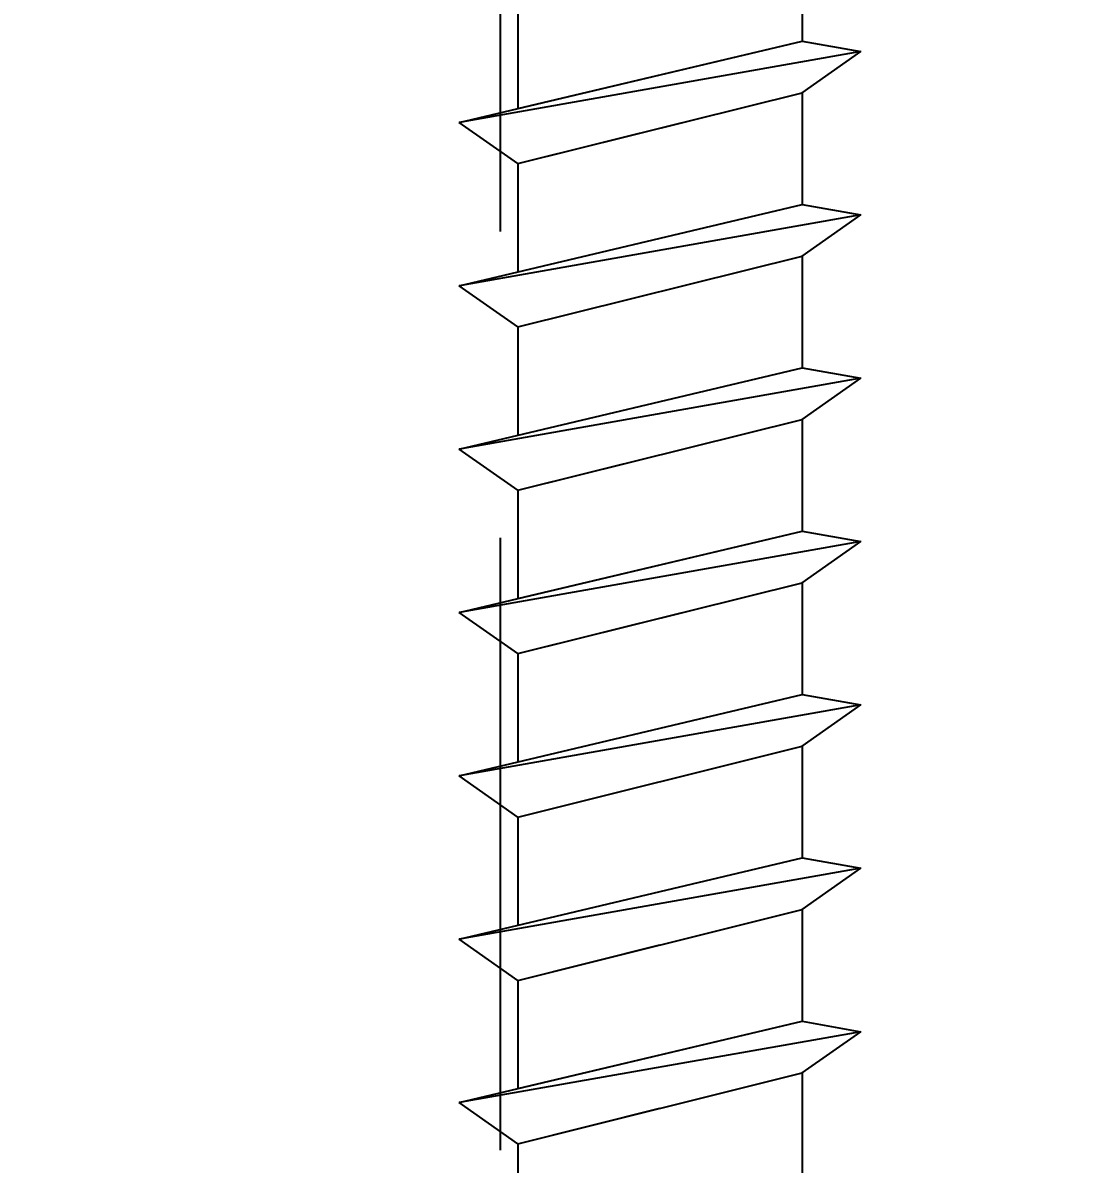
# Model space of a CAD drawing. Header units: inches. Extents: x -2661 to 42767, y -1222 to 9099.
# Drawn here: x -331.167 to -330.514, y 2742.054 to 2742.753 of the extents above; entities that cross this region are included whole.
import ezdxf
from ezdxf import colors
from ezdxf.entities.mleader import LeaderData, LeaderLine
from ezdxf.math import Vec2, Vec3

# ---------------------------------------------------------------- set-up
doc = ezdxf.new("R2010")
doc.units = ezdxf.units.IN
doc.header["$LTSCALE"] = 12
doc.header["$MEASUREMENT"] = 0
doc.layers.get('0').update_dxf_attribs({"linetype": 'CONTINUOUS'})
doc.layers.add('DESIGNER COMMENTS', color=221, linetype='CONTINUOUS', plot=False)
for name, color, linetype in [('S-ANNO-NOTE', 4, 'CONTINUOUS'), ('S-FASTENERS', 2, 'CONTINUOUS'), ('S-NOTE', 4, 'CONTINUOUS'), ('S-SIMPSON', 2, 'CONTINUOUS'), ('S-WOOD', 3, 'CONTINUOUS')]:
    doc.layers.add(name, color=color, linetype=linetype)
doc.styles.add('Arial', font='arial.ttf', dxfattribs={"width": 0.85})
doc.styles.add('ROMANS', font='romans.shx', dxfattribs={"width": 0.85})

# ---------------------------------------------------------------- blocks, each defined once
blk = doc.blocks.new('_DotBlank')
at = {"color": 0, "lineweight": -2}
blk.add_line((-0.5, 0), (-1, 0), dxfattribs=at)
blk.add_circle((0, 0), 0.5, dxfattribs=at)
blk = doc.blocks.new('*U1291')
at = {"layer": 'S-WOOD'}
h = blk.add_hatch(dxfattribs=at)
h.set_pattern_fill('ANSI33', color=1, scale=3, angle=45, style=0)
h.set_pattern_definition([(90, (0.25, -8.375), (-0.75, 1e-16), []), (90, (0.625, -8), (-0.75, 1e-16), [0.375, -0.1875])])
h.paths.add_polyline_path([(1.75, -11.875), (0, -11.875), (0, 0), (1.75, 0)])
blk = doc.blocks.new('SDS.25X6-f')
at = {"layer": 'S-SIMPSON', "color": 1}
for p, q in [((0.087, -3.08156), (0.087, -3.15)), ((0.087, -3.08156), (0.087, -3.15)), ((0.087, -3.08156), (0.087, -3.15)), ((0.087, -3.08156), (0.087, -3.15)), ((0.087, -3.08156), (0.087, -3.15)), ((0.087, -3.08156), (0.087, -3.15)), ((0.087, -3.08156), (0.087, -3.15)), ((0.087, -3.08156), (0.087, -3.15)), ((0.087, -3.08156), (0.087, -3.15)), ((0.087, -3.08156), (0.087, -3.15)), ((0.087, -3.08156), (0.087, -3.15)), ((0.087, -3.08156), (0.087, -3.15)), ((-0.087, -3.12493), (-0.087, -3.1912)), ((-0.087, -3.12493), (-0.087, -3.1912)), ((-0.087, -3.12493), (-0.087, -3.1912)), ((-0.087, -3.12493), (-0.087, -3.1912)), ((-0.087, -3.12493), (-0.087, -3.1912)), ((-0.087, -3.12493), (-0.087, -3.1912)), ((-0.087, -3.12493), (-0.087, -3.1912)), ((-0.087, -3.12493), (-0.087, -3.1912)), ((-0.087, -3.12493), (-0.087, -3.1912)), ((-0.087, -3.12493), (-0.087, -3.1912)), ((-0.087, -3.12493), (-0.087, -3.1912)), ((-0.087, -3.12493), (-0.087, -3.1912)), ((-0.087, -3.12493), (-0.087, -3.1912)), ((-0.087, -3.12493), (-0.087, -3.1912)), ((-0.123, -3.19972), (0.087, -3.15)), ((-0.123, -3.19972), (0.087, -3.15)), ((-0.123, -3.19972), (0.087, -3.15)), ((-0.123, -3.19972), (0.087, -3.15)), ((-0.123, -3.19972), (0.087, -3.15)), ((-0.123, -3.19972), (0.087, -3.15)), ((-0.123, -3.19972), (0.087, -3.15)), ((-0.123, -3.19972), (0.087, -3.15)), ((-0.087, -3.1912), (0.087, -3.15)), ((0.087, -3.15), (0.123, -3.15635)), ((0.087, -3.15), (0.123, -3.15635)), ((0.087, -3.15), (0.123, -3.15635)), ((0.087, -3.15), (0.123, -3.15635)), ((0.087, -3.15), (0.123, -3.15635)), ((0.087, -3.15), (0.123, -3.15635)), ((0.087, -3.15), (0.123, -3.15635)), ((0.087, -3.15), (0.123, -3.15635)), ((0.087, -3.15), (0.123, -3.15635)), ((0.123, -3.15635), (-0.123, -3.19972)), ((0.123, -3.15635), (-0.123, -3.19972)), ((0.123, -3.15635), (-0.123, -3.19972)), ((0.123, -3.15635), (-0.123, -3.19972)), ((0.123, -3.15635), (-0.123, -3.19972)), ((0.123, -3.15635), (-0.123, -3.19972)), ((0.123, -3.15635), (-0.123, -3.19972)), ((0.123, -3.15635), (-0.123, -3.19972)), ((0.123, -3.15635), (-0.123, -3.19972)), ((0.087, -3.18156), (0.123, -3.15635)), ((0.087, -3.18156), (0.123, -3.15635)), ((0.087, -3.18156), (0.123, -3.15635)), ((0.087, -3.18156), (0.123, -3.15635)), ((0.087, -3.18156), (0.123, -3.15635)), ((0.087, -3.18156), (0.123, -3.15635)), ((0.087, -3.18156), (0.123, -3.15635)), ((0.087, -3.18156), (0.123, -3.15635)), ((0.087, -3.18156), (0.123, -3.15635)), ((-0.087, -3.22493), (0.087, -3.18156)), ((-0.087, -3.22493), (0.087, -3.18156)), ((-0.087, -3.22493), (0.087, -3.18156)), ((-0.087, -3.22493), (0.087, -3.18156)), ((-0.087, -3.22493), (0.087, -3.18156)), ((-0.087, -3.22493), (0.087, -3.18156)), ((-0.087, -3.22493), (0.087, -3.18156)), ((-0.087, -3.22493), (0.087, -3.18156)), ((-0.087, -3.22493), (0.087, -3.18156)), ((0.087, -3.18156), (0.087, -3.25)), ((0.087, -3.18156), (0.087, -3.25)), ((0.087, -3.18156), (0.087, -3.25)), ((0.087, -3.18156), (0.087, -3.25)), ((0.087, -3.18156), (0.087, -3.25)), ((0.087, -3.18156), (0.087, -3.25)), ((0.087, -3.18156), (0.087, -3.25)), ((0.087, -3.18156), (0.087, -3.25)), ((0.087, -3.18156), (0.087, -3.25)), ((0.087, -3.18156), (0.087, -3.25)), ((0.087, -3.18156), (0.087, -3.25)), ((0.087, -3.18156), (0.087, -3.25)), ((0.087, -3.18156), (0.087, -3.25)), ((0.087, -3.18156), (0.087, -3.25)), ((0.087, -3.18156), (0.087, -3.25)), ((0.087, -3.18156), (0.087, -3.25)), ((0.087, -3.18156), (0.087, -3.25)), ((-0.087, -3.22493), (-0.123, -3.19972)), ((-0.087, -3.22493), (-0.123, -3.19972)), ((-0.087, -3.22493), (-0.123, -3.19972)), ((-0.087, -3.22493), (-0.123, -3.19972)), ((-0.087, -3.22493), (-0.123, -3.19972)), ((-0.087, -3.22493), (-0.123, -3.19972)), ((-0.087, -3.22493), (-0.123, -3.19972)), ((-0.087, -3.22493), (-0.123, -3.19972)), ((-0.087, -3.22493), (-0.123, -3.19972)), ((-0.087, -3.22493), (-0.123, -3.19972)), ((-0.087, -3.22493), (-0.123, -3.19972)), ((-0.087, -3.22493), (-0.123, -3.19972)), ((-0.087, -3.22493), (-0.123, -3.19972)), ((-0.087, -3.22493), (0.01301, -3.2)), ((-0.087, -3.22493), (0.01301, -3.2)), ((-0.087, -3.22493), (0.01301, -3.2)), ((-0.087, -3.22493), (0, -3.20324)), ((-0.087, -3.22493), (-0.087, -3.2912)), ((-0.087, -3.22493), (-0.087, -3.2912)), ((-0.087, -3.22493), (-0.087, -3.2912)), ((-0.087, -3.22493), (-0.087, -3.2912)), ((-0.087, -3.22493), (-0.087, -3.2912)), ((-0.087, -3.22493), (-0.087, -3.2912)), ((-0.087, -3.22493), (-0.087, -3.2912)), ((-0.087, -3.22493), (-0.087, -3.2912)), ((-0.087, -3.22493), (-0.087, -3.2912)), ((-0.087, -3.22493), (-0.087, -3.2912)), ((-0.087, -3.22493), (-0.087, -3.2912)), ((-0.087, -3.22493), (-0.087, -3.2912)), ((-0.087, -3.22493), (-0.087, -3.2912)), ((-0.087, -3.22493), (-0.087, -3.2912)), ((-0.087, -3.22493), (-0.087, -3.2912)), ((-0.087, -3.22493), (-0.087, -3.2912)), ((-0.123, -3.29972), (0.087, -3.25)), ((-0.123, -3.29972), (0.087, -3.25)), ((-0.123, -3.29972), (0.087, -3.25)), ((-0.123, -3.29972), (0.087, -3.25)), ((-0.123, -3.29972), (0.087, -3.25)), ((-0.123, -3.29972), (0.087, -3.25)), ((-0.123, -3.29972), (0.087, -3.25)), ((-0.123, -3.29972), (0.087, -3.25)), ((-0.123, -3.29972), (0.087, -3.25)), ((-0.123, -3.29972), (0.087, -3.25)), ((-0.123, -3.29972), (0.087, -3.25)), ((-0.123, -3.29972), (0.087, -3.25)), ((0.087, -3.25), (0.123, -3.25635)), ((0.087, -3.25), (0.123, -3.25635)), ((0.087, -3.25), (0.123, -3.25635)), ((0.087, -3.25), (0.123, -3.25635)), ((0.087, -3.25), (0.123, -3.25635)), ((0.087, -3.25), (0.123, -3.25635)), ((0.087, -3.25), (0.123, -3.25635)), ((0.087, -3.25), (0.123, -3.25635)), ((0.087, -3.25), (0.123, -3.25635)), ((0.087, -3.25), (0.123, -3.25635)), ((0.087, -3.25), (0.123, -3.25635)), ((0.087, -3.25), (0.123, -3.25635)), ((0.123, -3.25635), (-0.123, -3.29972)), ((0.123, -3.25635), (-0.123, -3.29972)), ((0.123, -3.25635), (-0.123, -3.29972)), ((0.123, -3.25635), (-0.123, -3.29972)), ((0.123, -3.25635), (-0.123, -3.29972)), ((0.123, -3.25635), (-0.123, -3.29972)), ((0.123, -3.25635), (-0.123, -3.29972)), ((0.123, -3.25635), (-0.123, -3.29972)), ((0.123, -3.25635), (-0.123, -3.29972)), ((0.123, -3.25635), (-0.123, -3.29972)), ((0.123, -3.25635), (-0.123, -3.29972)), ((0.123, -3.25635), (-0.123, -3.29972)), ((0.087, -3.28156), (0.123, -3.25635)), ((0.087, -3.28156), (0.123, -3.25635)), ((0.087, -3.28156), (0.123, -3.25635)), ((0.087, -3.28156), (0.123, -3.25635)), ((0.087, -3.28156), (0.123, -3.25635)), ((0.087, -3.28156), (0.123, -3.25635)), ((0.087, -3.28156), (0.123, -3.25635)), ((0.087, -3.28156), (0.123, -3.25635)), ((0.087, -3.28156), (0.123, -3.25635)), ((0.087, -3.28156), (0.123, -3.25635)), ((0.087, -3.28156), (0.123, -3.25635)), ((0.087, -3.28156), (0.123, -3.25635)), ((-0.087, -3.32493), (0.087, -3.28156)), ((-0.087, -3.32493), (0.087, -3.28156)), ((-0.087, -3.32493), (0.087, -3.28156)), ((-0.087, -3.32493), (0.087, -3.28156)), ((-0.087, -3.32493), (0.087, -3.28156)), ((-0.087, -3.32493), (0.087, -3.28156)), ((-0.087, -3.32493), (0.087, -3.28156)), ((-0.087, -3.32493), (0.087, -3.28156)), ((-0.087, -3.32493), (0.087, -3.28156)), ((-0.087, -3.32493), (0.087, -3.28156)), ((-0.087, -3.32493), (0.087, -3.28156)), ((-0.087, -3.32493), (0.087, -3.28156)), ((0.087, -3.28156), (0.087, -3.35)), ((0.087, -3.28156), (0.087, -3.35)), ((0.087, -3.28156), (0.087, -3.35)), ((0.087, -3.28156), (0.087, -3.35)), ((0.087, -3.28156), (0.087, -3.35)), ((0.087, -3.28156), (0.087, -3.35)), ((0.087, -3.28156), (0.087, -3.35)), ((0.087, -3.28156), (0.087, -3.35)), ((0.087, -3.28156), (0.087, -3.35)), ((0.087, -3.28156), (0.087, -3.35)), ((0.087, -3.28156), (0.087, -3.35)), ((0.087, -3.28156), (0.087, -3.35)), ((0.087, -3.28156), (0.087, -3.35)), ((0.087, -3.28156), (0.087, -3.35)), ((0.087, -3.28156), (0.087, -3.35)), ((0.087, -3.28156), (0.087, -3.35)), ((0.087, -3.28156), (0.087, -3.35)), ((-0.087, -3.32493), (-0.123, -3.29972)), ((-0.087, -3.32493), (-0.123, -3.29972)), ((-0.087, -3.32493), (-0.123, -3.29972)), ((-0.087, -3.32493), (-0.123, -3.29972)), ((-0.087, -3.32493), (-0.123, -3.29972)), ((-0.087, -3.32493), (-0.123, -3.29972)), ((-0.087, -3.32493), (-0.123, -3.29972)), ((-0.087, -3.32493), (-0.123, -3.29972)), ((-0.087, -3.32493), (-0.123, -3.29972)), ((-0.087, -3.32493), (-0.123, -3.29972)), ((-0.087, -3.32493), (-0.123, -3.29972)), ((-0.087, -3.32493), (-0.123, -3.29972)), ((-0.087, -3.32493), (-0.087, -3.3912)), ((-0.087, -3.32493), (-0.087, -3.3912)), ((-0.087, -3.32493), (-0.087, -3.3912)), ((-0.087, -3.32493), (-0.087, -3.3912)), ((-0.087, -3.32493), (-0.087, -3.3912)), ((-0.087, -3.32493), (-0.087, -3.3912)), ((-0.087, -3.32493), (-0.087, -3.3912)), ((-0.087, -3.32493), (-0.087, -3.3912)), ((-0.087, -3.32493), (-0.087, -3.3912)), ((-0.087, -3.32493), (-0.087, -3.3912)), ((-0.087, -3.32493), (-0.087, -3.3912)), ((-0.087, -3.32493), (-0.087, -3.3912)), ((-0.087, -3.32493), (-0.087, -3.3912)), ((-0.087, -3.32493), (-0.087, -3.3912)), ((-0.087, -3.32493), (-0.087, -3.3912)), ((-0.087, -3.32493), (-0.087, -3.3912)), ((-0.087, -3.32493), (-0.087, -3.3912)), ((-0.123, -3.39972), (0.087, -3.35)), ((-0.123, -3.39972), (0.087, -3.35)), ((-0.123, -3.39972), (0.087, -3.35)), ((-0.123, -3.39972), (0.087, -3.35)), ((-0.123, -3.39972), (0.087, -3.35)), ((-0.123, -3.39972), (0.087, -3.35)), ((-0.123, -3.39972), (0.087, -3.35)), ((-0.123, -3.39972), (0.087, -3.35)), ((-0.123, -3.39972), (0.087, -3.35)), ((-0.123, -3.39972), (0.087, -3.35)), ((-0.123, -3.39972), (0.087, -3.35)), ((-0.123, -3.39972), (0.087, -3.35)), ((-0.123, -3.39972), (0.087, -3.35)), ((-0.123, -3.39972), (0.087, -3.35)), ((-0.123, -3.39972), (0.087, -3.35)), ((0.087, -3.35), (0.123, -3.35635)), ((0.087, -3.35), (0.123, -3.35635)), ((0.087, -3.35), (0.123, -3.35635)), ((0.087, -3.35), (0.123, -3.35635)), ((0.087, -3.35), (0.123, -3.35635)), ((0.087, -3.35), (0.123, -3.35635)), ((0.087, -3.35), (0.123, -3.35635)), ((0.087, -3.35), (0.123, -3.35635)), ((0.087, -3.35), (0.123, -3.35635)), ((0.087, -3.35), (0.123, -3.35635)), ((0.087, -3.35), (0.123, -3.35635)), ((0.087, -3.35), (0.123, -3.35635)), ((0.087, -3.35), (0.123, -3.35635)), ((0.087, -3.35), (0.123, -3.35635)), ((0.087, -3.35), (0.123, -3.35635)), ((0.123, -3.35635), (-0.123, -3.39972)), ((0.123, -3.35635), (-0.123, -3.39972)), ((0.123, -3.35635), (-0.123, -3.39972)), ((0.123, -3.35635), (-0.123, -3.39972)), ((0.123, -3.35635), (-0.123, -3.39972)), ((0.123, -3.35635), (-0.123, -3.39972)), ((0.123, -3.35635), (-0.123, -3.39972)), ((0.123, -3.35635), (-0.123, -3.39972)), ((0.123, -3.35635), (-0.123, -3.39972)), ((0.123, -3.35635), (-0.123, -3.39972)), ((0.123, -3.35635), (-0.123, -3.39972)), ((0.123, -3.35635), (-0.123, -3.39972)), ((0.123, -3.35635), (-0.123, -3.39972)), ((0.123, -3.35635), (-0.123, -3.39972)), ((0.123, -3.35635), (-0.123, -3.39972)), ((0.087, -3.38156), (0.123, -3.35635)), ((0.087, -3.38156), (0.123, -3.35635)), ((0.087, -3.38156), (0.123, -3.35635)), ((0.087, -3.38156), (0.123, -3.35635)), ((0.087, -3.38156), (0.123, -3.35635)), ((0.087, -3.38156), (0.123, -3.35635)), ((0.087, -3.38156), (0.123, -3.35635)), ((0.087, -3.38156), (0.123, -3.35635)), ((0.087, -3.38156), (0.123, -3.35635)), ((0.087, -3.38156), (0.123, -3.35635)), ((0.087, -3.38156), (0.123, -3.35635)), ((0.087, -3.38156), (0.123, -3.35635)), ((0.087, -3.38156), (0.123, -3.35635)), ((0.087, -3.38156), (0.123, -3.35635)), ((0.087, -3.38156), (0.123, -3.35635)), ((-0.087, -3.42493), (0.087, -3.38156)), ((-0.087, -3.42493), (0.087, -3.38156)), ((-0.087, -3.42493), (0.087, -3.38156)), ((-0.087, -3.42493), (0.087, -3.38156)), ((-0.087, -3.42493), (0.087, -3.38156)), ((-0.087, -3.42493), (0.087, -3.38156)), ((-0.087, -3.42493), (0.087, -3.38156)), ((-0.087, -3.42493), (0.087, -3.38156)), ((-0.087, -3.42493), (0.087, -3.38156)), ((-0.087, -3.42493), (0.087, -3.38156)), ((-0.087, -3.42493), (0.087, -3.38156)), ((-0.087, -3.42493), (0.087, -3.38156)), ((-0.087, -3.42493), (0.087, -3.38156)), ((-0.087, -3.42493), (0.087, -3.38156)), ((-0.087, -3.42493), (0.087, -3.38156)), ((0.087, -3.38156), (0.087, -3.45)), ((0.087, -3.38156), (0.087, -3.45)), ((0.087, -3.38156), (0.087, -3.45)), ((0.087, -3.38156), (0.087, -3.45)), ((0.087, -3.38156), (0.087, -3.45)), ((0.087, -3.38156), (0.087, -3.45)), ((0.087, -3.38156), (0.087, -3.45)), ((0.087, -3.38156), (0.087, -3.45)), ((0.087, -3.38156), (0.087, -3.45)), ((0.087, -3.38156), (0.087, -3.45)), ((0.087, -3.38156), (0.087, -3.45)), ((0.087, -3.38156), (0.087, -3.45)), ((0.087, -3.38156), (0.087, -3.45)), ((0.087, -3.38156), (0.087, -3.45)), ((0.087, -3.38156), (0.087, -3.45)), ((0.087, -3.38156), (0.087, -3.45)), ((0.087, -3.38156), (0.087, -3.45)), ((0.087, -3.38156), (0.087, -3.45)), ((-0.087, -3.42493), (-0.123, -3.39972)), ((-0.087, -3.42493), (-0.123, -3.39972)), ((-0.087, -3.42493), (-0.123, -3.39972)), ((-0.087, -3.42493), (-0.123, -3.39972)), ((-0.087, -3.42493), (-0.123, -3.39972)), ((-0.087, -3.42493), (-0.123, -3.39972)), ((-0.087, -3.42493), (-0.123, -3.39972)), ((-0.087, -3.42493), (-0.123, -3.39972)), ((-0.087, -3.42493), (-0.123, -3.39972)), ((-0.087, -3.42493), (-0.123, -3.39972)), ((-0.087, -3.42493), (-0.123, -3.39972)), ((-0.087, -3.42493), (-0.123, -3.39972)), ((-0.087, -3.42493), (-0.123, -3.39972)), ((-0.087, -3.42493), (-0.123, -3.39972)), ((-0.087, -3.42493), (-0.123, -3.39972)), ((-0.087, -3.42493), (-0.123, -3.39972)), ((-0.087, -3.42493), (-0.123, -3.39972)), ((-0.087, -3.42493), (-0.123, -3.39972)), ((-0.087, -3.42493), (0, -3.40324)), ((-0.087, -3.42493), (0, -3.40324)), ((-0.087, -3.42493), (0, -3.40324)), ((-0.087, -3.42493), (-0.087, -3.4912)), ((-0.087, -3.42493), (-0.087, -3.4912)), ((-0.087, -3.42493), (-0.087, -3.4912)), ((-0.087, -3.42493), (-0.087, -3.4912)), ((-0.087, -3.42493), (-0.087, -3.4912)), ((-0.087, -3.42493), (-0.087, -3.4912)), ((-0.087, -3.42493), (-0.087, -3.4912)), ((-0.087, -3.42493), (-0.087, -3.4912)), ((-0.087, -3.42493), (-0.087, -3.4912)), ((-0.087, -3.42493), (-0.087, -3.4912)), ((-0.087, -3.42493), (-0.087, -3.4912)), ((-0.087, -3.42493), (-0.087, -3.4912)), ((-0.123, -3.49972), (0.087, -3.45)), ((-0.123, -3.49972), (0.087, -3.45)), ((-0.123, -3.49972), (0.087, -3.45)), ((-0.123, -3.49972), (0.087, -3.45)), ((-0.123, -3.49972), (0.087, -3.45)), ((-0.123, -3.49972), (0.087, -3.45)), ((-0.123, -3.49972), (0.087, -3.45)), ((-0.123, -3.49972), (0.087, -3.45)), ((-0.087, -3.4912), (0.087, -3.45)), ((0.087, -3.45), (0.123, -3.45635)), ((0.087, -3.45), (0.123, -3.45635)), ((0.087, -3.45), (0.123, -3.45635)), ((0.087, -3.45), (0.123, -3.45635)), ((0.087, -3.45), (0.123, -3.45635)), ((0.087, -3.45), (0.123, -3.45635)), ((0.087, -3.45), (0.123, -3.45635)), ((0.087, -3.45), (0.123, -3.45635)), ((0.087, -3.45), (0.123, -3.45635)), ((0.123, -3.45635), (-0.123, -3.49972)), ((0.123, -3.45635), (-0.123, -3.49972)), ((0.123, -3.45635), (-0.123, -3.49972)), ((0.123, -3.45635), (-0.123, -3.49972)), ((0.123, -3.45635), (-0.123, -3.49972)), ((0.123, -3.45635), (-0.123, -3.49972)), ((0.123, -3.45635), (-0.123, -3.49972)), ((0.123, -3.45635), (-0.123, -3.49972)), ((0.123, -3.45635), (-0.123, -3.49972)), ((0.087, -3.48156), (0.123, -3.45635)), ((0.087, -3.48156), (0.123, -3.45635)), ((0.087, -3.48156), (0.123, -3.45635)), ((0.087, -3.48156), (0.123, -3.45635)), ((0.087, -3.48156), (0.123, -3.45635)), ((0.087, -3.48156), (0.123, -3.45635)), ((0.087, -3.48156), (0.123, -3.45635)), ((0.087, -3.48156), (0.123, -3.45635)), ((0.087, -3.48156), (0.123, -3.45635)), ((-0.087, -3.52493), (0.087, -3.48156)), ((-0.087, -3.52493), (0.087, -3.48156)), ((-0.087, -3.52493), (0.087, -3.48156)), ((-0.087, -3.52493), (0.087, -3.48156)), ((-0.087, -3.52493), (0.087, -3.48156)), ((-0.087, -3.52493), (0.087, -3.48156)), ((-0.087, -3.52493), (0.087, -3.48156)), ((-0.087, -3.52493), (0.087, -3.48156)), ((-0.087, -3.52493), (0.087, -3.48156)), ((0.087, -3.48156), (0.087, -3.55)), ((0.087, -3.48156), (0.087, -3.55)), ((0.087, -3.48156), (0.087, -3.55)), ((0.087, -3.48156), (0.087, -3.55)), ((0.087, -3.48156), (0.087, -3.55)), ((0.087, -3.48156), (0.087, -3.55)), ((0.087, -3.48156), (0.087, -3.55)), ((0.087, -3.48156), (0.087, -3.55)), ((0.087, -3.48156), (0.087, -3.55)), ((0.087, -3.48156), (0.087, -3.55)), ((0.087, -3.48156), (0.087, -3.55)), ((0.087, -3.48156), (0.087, -3.55)), ((0.087, -3.48156), (0.087, -3.55)), ((-0.087, -3.52493), (-0.123, -3.49972)), ((-0.087, -3.52493), (-0.123, -3.49972)), ((-0.087, -3.52493), (-0.123, -3.49972)), ((-0.087, -3.52493), (-0.123, -3.49972)), ((-0.087, -3.52493), (-0.123, -3.49972)), ((-0.087, -3.52493), (-0.123, -3.49972)), ((-0.087, -3.52493), (-0.123, -3.49972)), ((-0.087, -3.52493), (-0.123, -3.49972)), ((-0.087, -3.52493), (-0.123, -3.49972)), ((-0.087, -3.52493), (-0.123, -3.49972)), ((-0.087, -3.52493), (-0.123, -3.49972)), ((-0.087, -3.52493), (-0.123, -3.49972)), ((-0.087, -3.52493), (-0.123, -3.49972)), ((-0.087, -3.52493), (0.01301, -3.5)), ((-0.087, -3.52493), (0.01301, -3.5)), ((-0.087, -3.52493), (0.01301, -3.5)), ((-0.087, -3.52493), (0, -3.50324)), ((-0.087, -3.52493), (-0.087, -3.5912)), ((-0.087, -3.52493), (-0.087, -3.5912)), ((-0.087, -3.52493), (-0.087, -3.5912)), ((-0.087, -3.52493), (-0.087, -3.5912)), ((-0.087, -3.52493), (-0.087, -3.5912)), ((-0.087, -3.52493), (-0.087, -3.5912)), ((-0.087, -3.52493), (-0.087, -3.5912)), ((-0.087, -3.52493), (-0.087, -3.5912)), ((-0.087, -3.52493), (-0.087, -3.5912)), ((-0.087, -3.52493), (-0.087, -3.5912)), ((-0.087, -3.52493), (-0.087, -3.5912)), ((-0.123, -3.59972), (0.087, -3.55)), ((-0.123, -3.59972), (0.087, -3.55)), ((-0.123, -3.59972), (0.087, -3.55)), ((-0.123, -3.59972), (0.087, -3.55)), ((-0.123, -3.59972), (0.087, -3.55)), ((-0.123, -3.59972), (0.087, -3.55)), ((-0.123, -3.59972), (0.087, -3.55)), ((-0.123, -3.59972), (0.087, -3.55)), ((-0.123, -3.59972), (0.087, -3.55)), ((0.123, -3.55635), (-0.123, -3.59972)), ((0.123, -3.55635), (-0.123, -3.59972)), ((0.123, -3.55635), (-0.123, -3.59972)), ((0.123, -3.55635), (-0.123, -3.59972)), ((0.123, -3.55635), (-0.123, -3.59972)), ((0.123, -3.55635), (-0.123, -3.59972)), ((0.123, -3.55635), (-0.123, -3.59972)), ((0.123, -3.55635), (-0.123, -3.59972)), ((0.123, -3.55635), (-0.123, -3.59972)), ((0.087, -3.55), (0.123, -3.55635)), ((0.087, -3.55), (0.123, -3.55635)), ((0.087, -3.55), (0.123, -3.55635)), ((0.087, -3.55), (0.123, -3.55635)), ((0.087, -3.55), (0.123, -3.55635)), ((0.087, -3.55), (0.123, -3.55635)), ((0.087, -3.55), (0.123, -3.55635)), ((0.087, -3.55), (0.123, -3.55635)), ((0.087, -3.55), (0.123, -3.55635)), ((0.087, -3.58156), (0.123, -3.55635)), ((0.087, -3.58156), (0.123, -3.55635)), ((0.087, -3.58156), (0.123, -3.55635)), ((0.087, -3.58156), (0.123, -3.55635)), ((0.087, -3.58156), (0.123, -3.55635)), ((0.087, -3.58156), (0.123, -3.55635)), ((0.087, -3.58156), (0.123, -3.55635)), ((0.087, -3.58156), (0.123, -3.55635)), ((0.087, -3.58156), (0.123, -3.55635)), ((-0.087, -3.62493), (0.087, -3.58156)), ((-0.087, -3.62493), (0.087, -3.58156)), ((-0.087, -3.62493), (0.087, -3.58156)), ((-0.087, -3.62493), (0.087, -3.58156)), ((-0.087, -3.62493), (0.087, -3.58156)), ((-0.087, -3.62493), (0.087, -3.58156)), ((-0.087, -3.62493), (0.087, -3.58156)), ((-0.087, -3.62493), (0.087, -3.58156)), ((-0.087, -3.62493), (0.087, -3.58156)), ((0.087, -3.58156), (0.087, -3.65)), ((0.087, -3.58156), (0.087, -3.65)), ((0.087, -3.58156), (0.087, -3.65)), ((0.087, -3.58156), (0.087, -3.65)), ((0.087, -3.58156), (0.087, -3.65)), ((0.087, -3.58156), (0.087, -3.65)), ((0.087, -3.58156), (0.087, -3.65)), ((0.087, -3.58156), (0.087, -3.65)), ((0.087, -3.58156), (0.087, -3.65)), ((0.087, -3.58156), (0.087, -3.65)), ((0.087, -3.58156), (0.087, -3.65)), ((-0.087, -3.62493), (-0.123, -3.59972)), ((-0.087, -3.62493), (-0.123, -3.59972)), ((-0.087, -3.62493), (-0.123, -3.59972)), ((-0.087, -3.62493), (-0.123, -3.59972)), ((-0.087, -3.62493), (-0.123, -3.59972)), ((-0.087, -3.62493), (-0.123, -3.59972)), ((-0.087, -3.62493), (-0.123, -3.59972)), ((-0.087, -3.62493), (-0.123, -3.59972)), ((-0.087, -3.62493), (-0.123, -3.59972)), ((-0.087, -3.62493), (-0.087, -3.6912)), ((-0.087, -3.62493), (-0.087, -3.6912)), ((-0.087, -3.62493), (-0.087, -3.6912)), ((-0.087, -3.62493), (-0.087, -3.6912)), ((-0.087, -3.62493), (-0.087, -3.6912)), ((-0.087, -3.62493), (-0.087, -3.6912)), ((-0.087, -3.62493), (-0.087, -3.6912)), ((-0.087, -3.62493), (-0.087, -3.6912)), ((-0.087, -3.62493), (-0.087, -3.6912)), ((-0.087, -3.62493), (-0.087, -3.6912)), ((-0.087, -3.62493), (-0.087, -3.6912)), ((-0.123, -3.69972), (0.087, -3.65)), ((-0.123, -3.69972), (0.087, -3.65)), ((-0.123, -3.69972), (0.087, -3.65)), ((-0.123, -3.69972), (0.087, -3.65)), ((-0.123, -3.69972), (0.087, -3.65)), ((-0.123, -3.69972), (0.087, -3.65)), ((-0.123, -3.69972), (0.087, -3.65)), ((-0.123, -3.69972), (0.087, -3.65)), ((-0.123, -3.69972), (0.087, -3.65)), ((-0.123, -3.69972), (0.087, -3.65)), ((-0.123, -3.69972), (0.087, -3.65)), ((0.087, -3.65), (0.123, -3.65635)), ((0.087, -3.65), (0.123, -3.65635)), ((0.087, -3.65), (0.123, -3.65635)), ((0.087, -3.65), (0.123, -3.65635)), ((0.087, -3.65), (0.123, -3.65635)), ((0.087, -3.65), (0.123, -3.65635)), ((0.087, -3.65), (0.123, -3.65635)), ((0.087, -3.65), (0.123, -3.65635)), ((0.087, -3.65), (0.123, -3.65635)), ((0.087, -3.65), (0.123, -3.65635)), ((0.087, -3.65), (0.123, -3.65635)), ((0.123, -3.65635), (-0.123, -3.69972)), ((0.123, -3.65635), (-0.123, -3.69972)), ((0.123, -3.65635), (-0.123, -3.69972)), ((0.123, -3.65635), (-0.123, -3.69972)), ((0.123, -3.65635), (-0.123, -3.69972)), ((0.123, -3.65635), (-0.123, -3.69972)), ((0.123, -3.65635), (-0.123, -3.69972)), ((0.123, -3.65635), (-0.123, -3.69972)), ((0.123, -3.65635), (-0.123, -3.69972)), ((0.123, -3.65635), (-0.123, -3.69972)), ((0.123, -3.65635), (-0.123, -3.69972)), ((0.087, -3.68156), (0.123, -3.65635)), ((0.087, -3.68156), (0.123, -3.65635)), ((0.087, -3.68156), (0.123, -3.65635)), ((0.087, -3.68156), (0.123, -3.65635)), ((0.087, -3.68156), (0.123, -3.65635)), ((0.087, -3.68156), (0.123, -3.65635)), ((0.087, -3.68156), (0.123, -3.65635)), ((0.087, -3.68156), (0.123, -3.65635)), ((0.087, -3.68156), (0.123, -3.65635)), ((0.087, -3.68156), (0.123, -3.65635)), ((0.087, -3.68156), (0.123, -3.65635)), ((-0.087, -3.72493), (0.087, -3.68156)), ((-0.087, -3.72493), (0.087, -3.68156)), ((-0.087, -3.72493), (0.087, -3.68156)), ((-0.087, -3.72493), (0.087, -3.68156)), ((-0.087, -3.72493), (0.087, -3.68156)), ((-0.087, -3.72493), (0.087, -3.68156)), ((-0.087, -3.72493), (0.087, -3.68156)), ((-0.087, -3.72493), (0.087, -3.68156)), ((-0.087, -3.72493), (0.087, -3.68156)), ((-0.087, -3.72493), (0.087, -3.68156)), ((-0.087, -3.72493), (0.087, -3.68156)), ((0.087, -3.68156), (0.087, -3.75)), ((0.087, -3.68156), (0.087, -3.75)), ((0.087, -3.68156), (0.087, -3.75)), ((0.087, -3.68156), (0.087, -3.75)), ((0.087, -3.68156), (0.087, -3.75)), ((0.087, -3.68156), (0.087, -3.75)), ((0.087, -3.68156), (0.087, -3.75)), ((0.087, -3.68156), (0.087, -3.75)), ((-0.087, -3.72493), (-0.123, -3.69972)), ((-0.087, -3.72493), (-0.123, -3.69972)), ((-0.087, -3.72493), (-0.123, -3.69972)), ((-0.087, -3.72493), (-0.123, -3.69972)), ((-0.087, -3.72493), (-0.123, -3.69972)), ((-0.087, -3.72493), (-0.123, -3.69972)), ((-0.087, -3.72493), (-0.123, -3.69972)), ((-0.087, -3.72493), (-0.123, -3.69972)), ((-0.087, -3.72493), (-0.123, -3.69972)), ((-0.087, -3.72493), (-0.123, -3.69972)), ((-0.087, -3.72493), (-0.123, -3.69972)), ((-0.087, -3.72493), (-0.123, -3.69972)), ((-0.087, -3.72493), (-0.123, -3.69972)), ((-0.087, -3.72493), (0, -3.70324)), ((-0.087, -3.72493), (0, -3.70324)), ((-0.087, -3.72493), (-0.087, -3.7912)), ((-0.087, -3.72493), (-0.087, -3.7912)), ((-0.087, -3.72493), (-0.087, -3.7912)), ((-0.087, -3.72493), (-0.087, -3.7912)), ((-0.087, -3.72493), (-0.087, -3.7912)), ((-0.087, -3.72493), (-0.087, -3.7912)), ((-0.087, -3.72493), (-0.087, -3.7912)), ((-0.087, -3.72493), (-0.087, -3.7912)), ((-0.087, -3.72493), (-0.087, -3.7912)), ((-0.087, -3.72493), (-0.087, -3.7912)), ((-0.123, -3.79972), (0.087, -3.75)), ((-0.123, -3.79972), (0.087, -3.75)), ((-0.123, -3.79972), (0.087, -3.75)), ((-0.123, -3.79972), (0.087, -3.75)), ((-0.123, -3.79972), (0.087, -3.75)), ((-0.123, -3.79972), (0.087, -3.75)), ((-0.123, -3.79972), (0.087, -3.75)), ((-0.123, -3.79972), (0.087, -3.75)), ((-0.087, -3.7912), (0.087, -3.75)), ((0.087, -3.75), (0.123, -3.75635)), ((0.087, -3.75), (0.123, -3.75635)), ((0.087, -3.75), (0.123, -3.75635)), ((0.087, -3.75), (0.123, -3.75635)), ((0.087, -3.75), (0.123, -3.75635)), ((0.087, -3.75), (0.123, -3.75635)), ((0.087, -3.75), (0.123, -3.75635)), ((0.087, -3.75), (0.123, -3.75635)), ((0.087, -3.75), (0.123, -3.75635)), ((0.123, -3.75635), (-0.123, -3.79972)), ((0.123, -3.75635), (-0.123, -3.79972)), ((0.123, -3.75635), (-0.123, -3.79972)), ((0.123, -3.75635), (-0.123, -3.79972)), ((0.123, -3.75635), (-0.123, -3.79972)), ((0.123, -3.75635), (-0.123, -3.79972)), ((0.123, -3.75635), (-0.123, -3.79972)), ((0.123, -3.75635), (-0.123, -3.79972)), ((0.123, -3.75635), (-0.123, -3.79972)), ((0.087, -3.78156), (0.123, -3.75635)), ((0.087, -3.78156), (0.123, -3.75635)), ((0.087, -3.78156), (0.123, -3.75635)), ((0.087, -3.78156), (0.123, -3.75635)), ((0.087, -3.78156), (0.123, -3.75635)), ((0.087, -3.78156), (0.123, -3.75635)), ((0.087, -3.78156), (0.123, -3.75635)), ((0.087, -3.78156), (0.123, -3.75635)), ((0.087, -3.78156), (0.123, -3.75635)), ((-0.087, -3.82493), (0.087, -3.78156)), ((-0.087, -3.82493), (0.087, -3.78156)), ((-0.087, -3.82493), (0.087, -3.78156)), ((-0.087, -3.82493), (0.087, -3.78156)), ((-0.087, -3.82493), (0.087, -3.78156)), ((-0.087, -3.82493), (0.087, -3.78156)), ((-0.087, -3.82493), (0.087, -3.78156)), ((-0.087, -3.82493), (0.087, -3.78156)), ((-0.087, -3.82493), (0.087, -3.78156)), ((0.087, -3.78156), (0.087, -3.85)), ((0.087, -3.78156), (0.087, -3.85)), ((0.087, -3.78156), (0.087, -3.85)), ((0.087, -3.78156), (0.087, -3.85)), ((0.087, -3.78156), (0.087, -3.85)), ((0.087, -3.78156), (0.087, -3.85)), ((0.087, -3.78156), (0.087, -3.85)), ((0.087, -3.78156), (0.087, -3.85)), ((0.087, -3.78156), (0.087, -3.85)), ((-0.087, -3.82493), (-0.123, -3.79972)), ((-0.087, -3.82493), (-0.123, -3.79972)), ((-0.087, -3.82493), (-0.123, -3.79972)), ((-0.087, -3.82493), (-0.123, -3.79972)), ((-0.087, -3.82493), (-0.123, -3.79972)), ((-0.087, -3.82493), (-0.123, -3.79972)), ((-0.087, -3.82493), (-0.123, -3.79972)), ((-0.087, -3.82493), (-0.123, -3.79972)), ((-0.087, -3.82493), (-0.123, -3.79972)), ((-0.087, -3.82493), (-0.123, -3.79972)), ((-0.087, -3.82493), (0, -3.80324)), ((-0.087, -3.82493), (-0.087, -3.8912)), ((-0.087, -3.82493), (-0.087, -3.8912)), ((-0.087, -3.82493), (-0.087, -3.8912)), ((-0.087, -3.82493), (-0.087, -3.8912)), ((-0.087, -3.82493), (-0.087, -3.8912)), ((-0.087, -3.82493), (-0.087, -3.8912)), ((-0.087, -3.82493), (-0.087, -3.8912)), ((-0.087, -3.82493), (-0.087, -3.8912))]:
    blk.add_line(p, q, dxfattribs=at)
blk = doc.blocks.new('*U1812')
at = {"layer": 'S-FASTENERS'}
blk.add_blockref('SDS.25X6-f', (0, 0), dxfattribs=at)

msp = doc.modelspace()

# ---------------------------------------------------------------- block references
at = {"layer": 'S-FASTENERS'}
msp.add_blockref('*U1812', (-330.7768, 2745.89195), dxfattribs=at)
at = {"layer": 'S-WOOD', "color": 2}
msp.add_blockref('*U1291', (-331.57009, 2743.64195), dxfattribs=at)

# ---------------------------------------------------------------- leaders
at = {"layer": 'DESIGNER COMMENTS'}
ml = msp.add_multileader_mtext('Standard', dxfattribs=at)
ml.set_content('\\A1;{\\C221;**OR REMOVE BLOCKING  AND CHECK STEEL BEAM FOR COMPRESSION/FULLY UNBRACED**}', color=4, style='Arial')
ml.set_leader_properties(color=2)
ml.build(insert=Vec2(0, 0))
ml.multileader.update_dxf_attribs({"dogleg_length": 0.36, "arrow_head_size": 1.3125, "scale": 12})
ctx = ml.context
ctx.base_point, ctx.scale, ctx.char_height, ctx.arrow_head_size, ctx.landing_gap_size, ctx.plane_origin = Vec3(-821.89359, 2812.87241), 12, 1.125, 1.3125, 1.08, Vec3(-798.84089, 3112.57783)
ctx.text_align_type = 2
notes = []
notes.append((ctx, [(0, (0, 0, 0), (0, 0), (1, 0), 1, [])]))
ctx.mtext.insert, ctx.mtext.width, ctx.mtext.alignment, ctx.mtext.flow_direction = Vec3(-803.19341, 2813.4445), 18.6130968, 3, 5
ml = msp.add_multileader_mtext('Standard', dxfattribs=at)
ml.set_content('\\A1;{\\C221;**OR REMOVE BLOCKING  AND CHECK STEEL BEAM FOR COMPRESSION/FULLY UNBRACED**}', color=4, style='Arial')
ml.set_leader_properties(color=2)
ml.build(insert=Vec2(0, 0))
ml.multileader.update_dxf_attribs({"dogleg_length": 0.36, "arrow_head_size": 1.3125, "scale": 12})
ctx = ml.context
ctx.base_point, ctx.scale, ctx.char_height, ctx.arrow_head_size, ctx.landing_gap_size, ctx.plane_origin = Vec3(-919.29777, 2809.54938), 12, 1.125, 1.3125, 1.08, Vec3(-896.24507, 3109.25481)
ctx.text_align_type = 2
notes.append((ctx, [(0, (0, 0, 0), (0, 0), (1, 0), 1, [])]))
ctx.mtext.insert, ctx.mtext.width, ctx.mtext.alignment, ctx.mtext.flow_direction = Vec3(-900.59759, 2810.12148), 18.6130968, 3, 5
at = {"layer": 'S-ANNO-NOTE'}
ml = msp.add_multileader_mtext('Standard', dxfattribs=at)
ml.set_content('\\A1;P.T. 3x SILL PLATE w/ H.D.G. {\\H0.7x;\\S5#8;}"%%C ANCHOR BOLTS AT SPACING PER SHEAR WALL SCHEDULE', color=4, style='Arial')
ml.set_leader_properties(color=2)
ml.build(insert=Vec2(0, 0))
ml.multileader.update_dxf_attribs({"dogleg_length": 0.36, "arrow_head_size": 1.3125, "scale": 12})
ctx = ml.context
ctx.base_point, ctx.scale, ctx.char_height, ctx.arrow_head_size, ctx.landing_gap_size, ctx.plane_origin = Vec3(-290.50019, 2763.80432), 12, 1.125, 1.3125, 1.08, Vec3(-295.17444, 3039.19473)
ctx.text_align_type = 2
notes.append((ctx, [(1, (1, 1, 0), (-264.73685, 2763.80432), (-1, 0), 1.5, [(0, [(-251.33078, 2742.54031)], 0, [])])]))
ctx.mtext.insert, ctx.mtext.width, ctx.mtext.alignment, ctx.mtext.flow_direction = Vec3(-267.31685, 2764.37641), 22.1494311, 3, 5
ml = msp.add_multileader_mtext('Standard', dxfattribs=at)
ml.set_content('\\A1;CONT. #4 BAR', color=4, style='Arial')
ml.set_leader_properties(color=2)
ml.set_arrow_properties(name='DOTBLANK')
ml.build(insert=Vec2(0, 0))
ml.multileader.update_dxf_attribs({"dogleg_length": 0.36, "arrow_head_size": 1.875, "scale": 12})
ctx = ml.context
ctx.base_point, ctx.scale, ctx.char_height, ctx.arrow_head_size, ctx.landing_gap_size, ctx.plane_origin = Vec3(-184.10083, 2763.3148), 12, 1.125, 1.875, 1.08, Vec3(-177.9212, 3048.31111)
ctx.text_align_type = 2
notes.append((ctx, [(1, (1, 1, 0), (-171.39363, 2763.3148), (-1, 0), 1.5, [(0, [(-148.63483, 2742.39195)], 0, [])])]))
ctx.mtext.insert, ctx.mtext.width, ctx.mtext.defined_height, ctx.mtext.alignment, ctx.mtext.flow_direction = Vec3(-173.97363, 2763.88689), 20, 3.77427, 3, 5
ml = msp.add_multileader_mtext('Standard', dxfattribs=at)
ml.set_content('\\A1;1{\\H0.7x;\\S3#4;}"x FULL DEPTH LSL RIM JOIST', color=256, style='Arial')
ml.set_leader_properties(color=2)
ml.build(insert=Vec2(0, 0))
ml.multileader.update_dxf_attribs({"dogleg_length": 0.125, "arrow_head_size": 1.3125, "scale": 12})
ctx = ml.context
ctx.base_point, ctx.scale, ctx.char_height, ctx.arrow_head_size, ctx.landing_gap_size, ctx.plane_origin = Vec3(-185.77068, 2758.15689), 12, 1.125, 1.3125, 0.75, Vec3(-176.81545, 2950.75504)
ctx.text_align_type = 2
notes.append((ctx, [(1, (1, 1, 0), (-171.39363, 2758.15689), (-1, 0), 1.5, [(0, [(-154.37168, 2740.92695)], 0, [])])]))
ctx.mtext.insert, ctx.mtext.width, ctx.mtext.defined_height, ctx.mtext.alignment, ctx.mtext.flow_direction = Vec3(-173.64363, 2758.72898), 13.3125, 4.37074, 3, 5
ml = msp.add_multileader_mtext('Standard', dxfattribs=at)
ml.set_content('\\A1;#4 DOWELS @12"O.C.', color=4, style='Arial')
ml.set_leader_properties(color=2)
ml.build(insert=Vec2(0, 0))
ml.multileader.update_dxf_attribs({"dogleg_length": 0.36, "arrow_head_size": 1.3125, "scale": 12})
ctx = ml.context
ctx.base_point, ctx.scale, ctx.char_height, ctx.arrow_head_size, ctx.landing_gap_size, ctx.plane_origin = Vec3(-408.44057, 2752.19302), 12, 1.125, 1.3125, 1.08, Vec3(-413.971, 3013.90114)
notes.append((ctx, [(0, (1, 1, 0), (-409.94057, 2752.19302), (1, 0), 1.5, [(0, [(-413.38907, 2738.74035)], 0, [])])]))
ctx.mtext.insert, ctx.mtext.rotation, ctx.mtext.width, ctx.mtext.flow_direction = Vec3(-407.36057, 2752.9209), 6.283185, 14.1476126, 5
at = {"layer": 'S-NOTE'}
ml = msp.add_multileader_mtext('Standard', dxfattribs=at)
ml.set_content('{\\fArial|b0|i0|c0|p34;CONCRETE SLAB ON GRADE PER PLAN}', color=256, style='ROMANS')
ml.set_leader_properties(color=2)
ml.build(insert=Vec2(0, 0))
ml.multileader.update_dxf_attribs({"dogleg_length": 0.36, "arrow_head_size": 1.3125, "scale": 12})
ctx = ml.context
ctx.base_point, ctx.scale, ctx.char_height, ctx.arrow_head_size, ctx.landing_gap_size, ctx.plane_origin, ctx.plane_y_axis = Vec3(-408.44057, 2757.23663), 12, 1.125, 1.3125, 0.75, Vec3(-386.09723, 3045.29155), Vec3(0, 1, 0)
notes.append((ctx, [(1, (1, 1, 0), (-409.94057, 2757.23663), (1, 0), 1.5, [(0, [(-416.92323, 2742.5841)], 0, [])])]))
ctx.mtext.insert, ctx.mtext.width, ctx.mtext.defined_height, ctx.mtext.flow_direction = Vec3(-407.69057, 2757.80873), 14.0660611, 2.20598, 5
for ctx, leaders in notes:
    for number, flags, end, landing, length, lines in leaders:
        leader = LeaderData()
        leader.index, (leader.has_last_leader_line, leader.has_dogleg_vector, leader.attachment_direction) = number, flags
        leader.last_leader_point, leader.dogleg_vector, leader.dogleg_length = Vec3(end), Vec3(landing), length
        for number, points, colour, breaks in lines:
            line = LeaderLine()
            line.index, line.vertices, line.color, line.breaks = number, Vec3.list(points), colors.encode_raw_color(colour), breaks
            leader.lines.append(line)
        ctx.leaders.append(leader)

doc.saveas('drawing.dxf')
